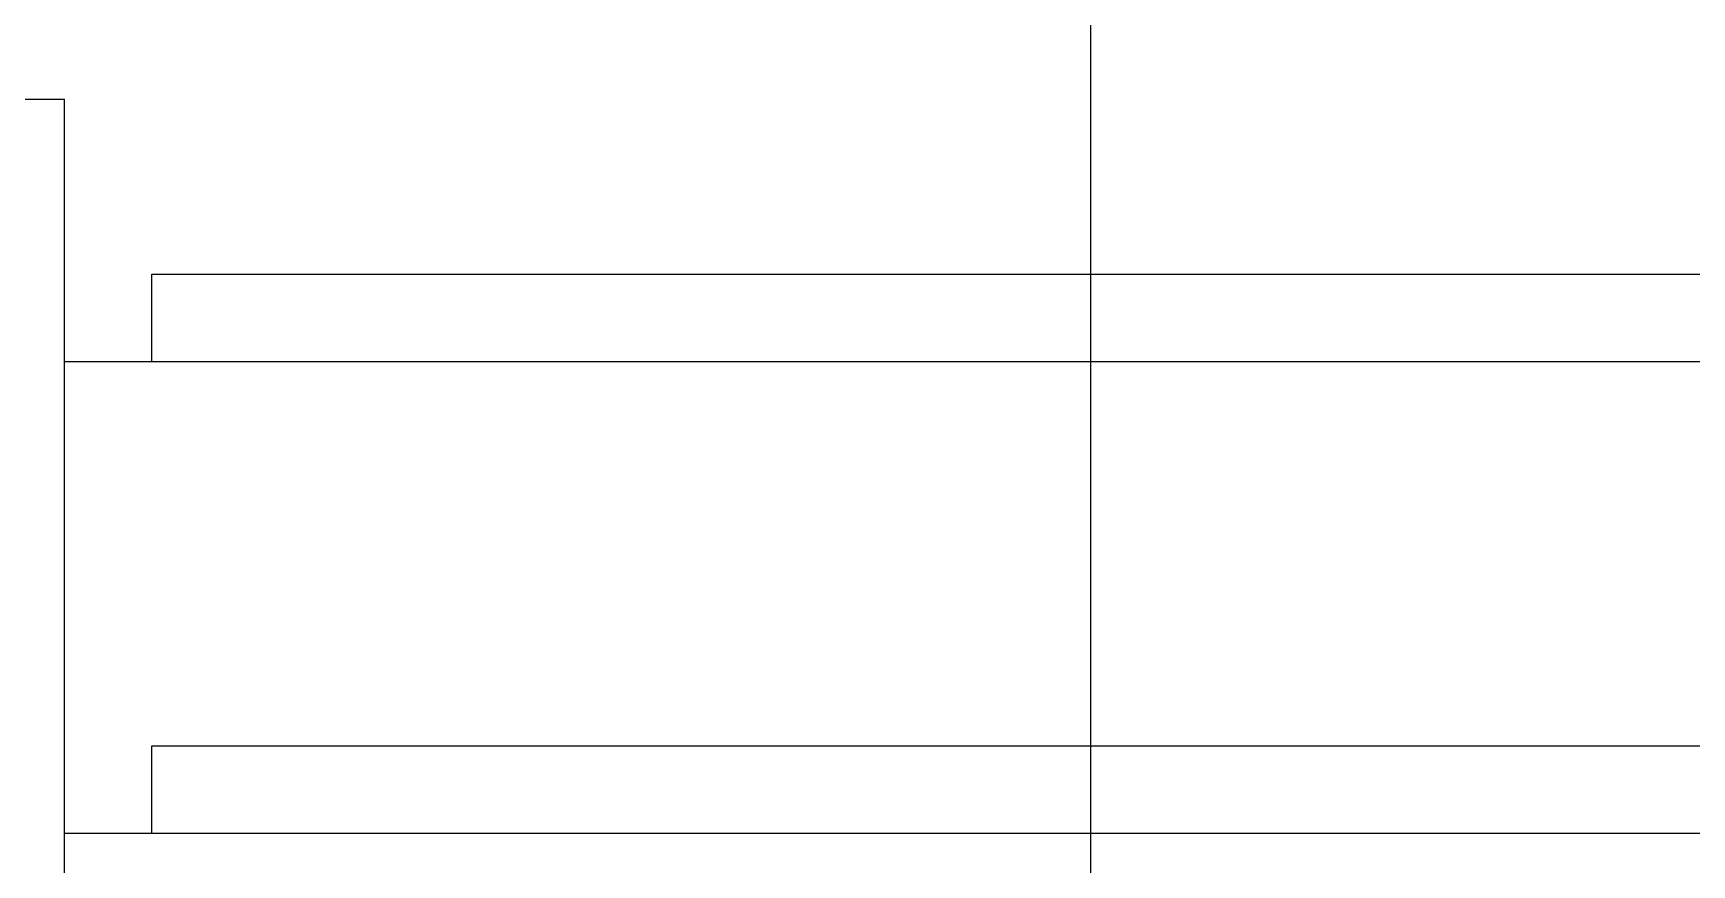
# Model space of a CAD drawing. Extents: x 11477420 to 23072185, y -28506554 to -14238804.
# Drawn here: x 11562920 to 11563870, y -14245223 to -14244747 of the extents above; entities that cross this region are included whole.
import ezdxf

# ---------------------------------------------------------------- set-up
doc = ezdxf.new("R2010")
doc.units = 0
doc.header["$LTSCALE"] = 50
doc.header["$MEASUREMENT"] = 0
doc.layers.get('0').update_dxf_attribs({"linetype": 'CONTINUOUS'})
doc.layers.add('CORE', color=7, linetype='CONTINUOUS')

# ---------------------------------------------------------------- blocks, each defined once
blk = doc.blocks.new('flooor')
at = {"layer": 'CORE', "color": 1}
for p, q in [((11502884.3, -14175518.46), (11502884.3, -14173691.8)), ((11502346.8, -14174341.8), (11503406.8, -14174341.8)), ((11502346.8, -14174391.8), (11502346.8, -14174341.8)), ((11502346.8, -14174611.8), (11503406.8, -14174611.8)), ((11502346.8, -14174661.8), (11502346.8, -14174611.8))]:
    blk.add_line(p, q, dxfattribs=at)
at = {"layer": 'CORE'}
for p, q in [((11501416.8, -14174241.8), (11502296.8, -14174241.8)), ((11502296.8, -14176161.8), (11502296.8, -14174241.8)), ((11502296.8, -14174391.8), (11503456.8, -14174391.8)), ((11502296.8, -14174661.8), (11503456.8, -14174661.8))]:
    blk.add_line(p, q, dxfattribs=at)

msp = doc.modelspace()

# ---------------------------------------------------------------- block references
msp.add_blockref('flooor', (60641.27, -70542.64))

doc.saveas('drawing.dxf')
